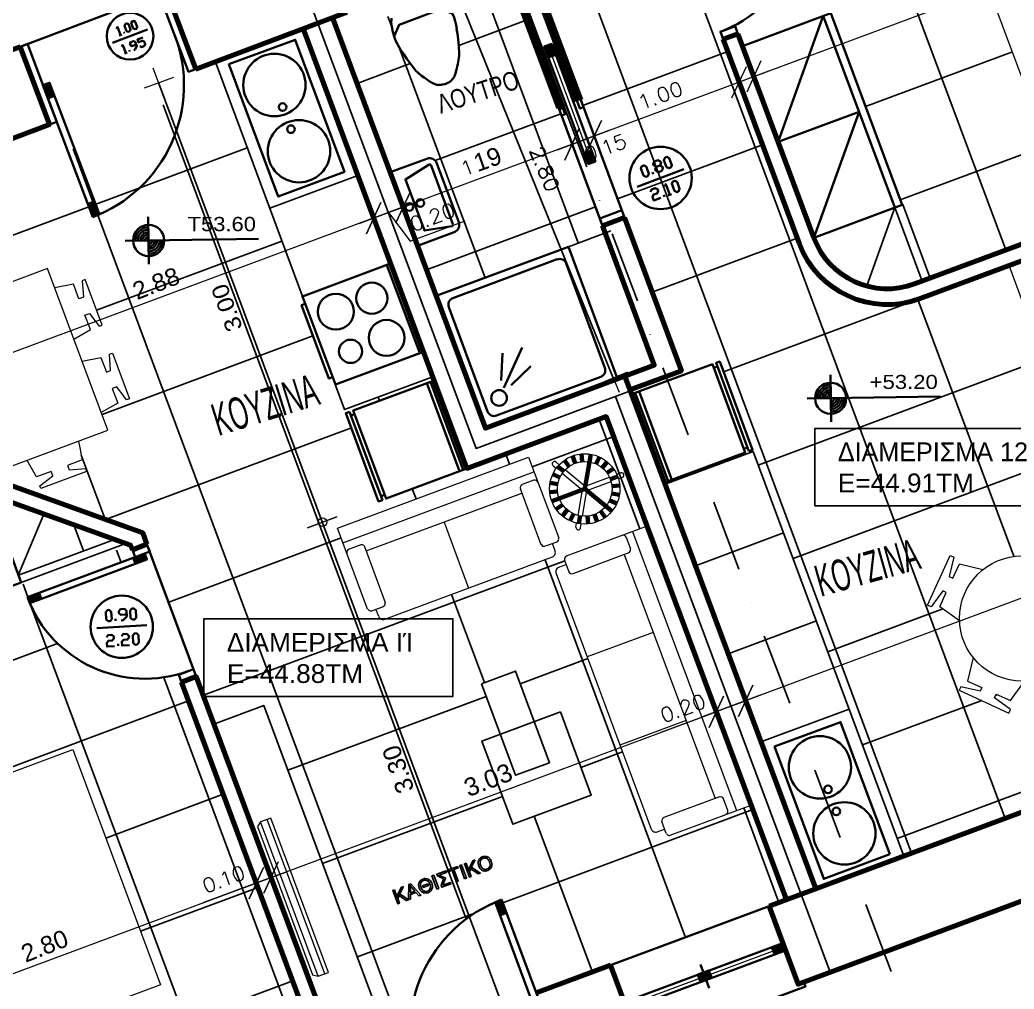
# Model space of a CAD drawing. Header units: metres. Extents: x -8.9 to 30.3, y -11.7 to 25.6.
# Drawn here: x 4 to 10.34, y 2.13 to 8.31 of the extents above; entities that cross this region are included whole.
import ezdxf

# ---------------------------------------------------------------- set-up
doc = ezdxf.new("R2010")
doc.units = ezdxf.units.M
for name, color, linetype, lineweight in [('P2D_C1_L025', 1, 'Continuous', 25), ('P2D_C254_L025', 254, 'Continuous', 25), ('P2D_C7_L020', 7, 'Continuous', 20), ('P2D_C7_L025', 7, 'Continuous', 25), ('P2D_C7_L030', 7, 'Continuous', 30), ('P2D_C7_L060', 7, 'Continuous', 60), ('P2D_C7_L070', 7, 'Continuous', 70)]:
    doc.layers.add(name, color=color, linetype=linetype, lineweight=lineweight)
doc.layers.add('P2D_C7_GEMISMA', color=7, linetype='Continuous')
doc.layers.add('P2D_KEIMENA', color=7, linetype='Continuous')
doc.styles.add('ARIAL', font='arial.ttf')

msp = doc.modelspace()

# ---------------------------------------------------------------- linework, layer by layer
at = {"layer": 'P2D_C1_L025'}
for p, q in [((7.128792, 8.653639), (7.290717, 8.225014)), ((7.371151, 8.011231), (7.371151, 8.012289)), ((7.451584, 7.797447), (7.613509, 7.369881)), ((7.693942, 7.156097), (7.693942, 7.157156)), ((7.775434, 6.942314), (7.936301, 6.514747)), ((8.017792, 6.300964), (8.017792, 6.302022)), ((8.098226, 6.087181), (8.260151, 5.659614)), ((8.340584, 5.445831), (8.340584, 5.446889)), ((8.422076, 5.232047), (8.582942, 4.804481)), ((8.664434, 4.590697), (8.664434, 4.591756)), ((8.744867, 4.375856), (8.906792, 3.948289)), ((8.987226, 3.734506), (8.987226, 3.735564)), ((9.067659, 3.520722), (9.229584, 3.093156)), ((9.311076, 2.879372), (9.311076, 2.880431)), ((9.391509, 2.665589), (9.553434, 2.238022))]:
    msp.add_line(p, q, dxfattribs=at)
for points in [[(9.067659, 5.206647), (9.067659, 5.701947), (10.655159, 5.701947), (10.655159, 5.206647)], [(5.170876, 3.991681), (5.170876, 4.486981), (6.759434, 4.486981), (6.759434, 3.991681)]]:
    msp.add_lwpolyline(points, close=True, dxfattribs=at)
at = {"layer": 'P2D_C254_L025'}
for p, q in [((10.285801, 6.839656), (9.274034, 9.557456)), ((10.280509, 3.213806), (8.083409, 9.114014)), ((7.558476, 6.884106), (6.895959, 8.664222)), ((9.684667, 2.992614), (7.666426, 8.414456)), ((6.371026, 8.255706), (6.343509, 8.327672)), ((7.225101, 8.304389), (6.796476, 8.144581)), ((6.963692, 6.661856), (6.416534, 8.131881)), ((8.512034, 8.105422), (7.587051, 7.761464)), ((10.327076, 8.103306), (9.389392, 7.754056)), ((12.047926, 8.066264), (9.610584, 7.159272)), ((6.486384, 8.029222), (6.147717, 7.902222)), ((6.844101, 2.573514), (4.911584, 7.764639)), ((7.446292, 7.708547), (6.645134, 7.410097)), ((3.302917, 6.692547), (5.447101, 7.490531)), ((6.457809, 1.790347), (4.337967, 7.484181)), ((8.733226, 7.510639), (7.808242, 7.165622)), ((7.667484, 7.113764), (6.590101, 6.712656)), ((8.955476, 6.914797), (8.029434, 6.570839)), ((4.486134, 6.455481), (5.668292, 6.895747)), ((9.738642, 6.529564), (8.485576, 6.062839)), ((10.335542, 4.885972), (9.724884, 6.524272)), ((4.521059, 5.790847), (5.866201, 6.291439)), ((10.577901, 6.164439), (8.706767, 5.468056)), ((6.291651, 5.878689), (6.283184, 5.900914)), ((7.951117, 5.061656), (7.690767, 5.759097)), ((11.206551, 5.720997), (8.927959, 4.872214)), ((4.542226, 5.120922), (6.111734, 5.705122)), ((7.264259, 5.456414), (7.784959, 5.650089)), ((4.540109, 5.121981), (4.387709, 5.531556)), ((7.119267, 5.473347), (7.095984, 5.537906)), ((6.524484, 5.252156), (6.500142, 5.316714)), ((4.946509, 4.593872), (6.046117, 5.003447)), ((4.642767, 4.846814), (4.614192, 4.925131)), ((5.168759, 3.999089), (7.472751, 4.856339)), ((8.243217, 2.454981), (7.346809, 4.863747)), ((4.047984, 4.625622), (4.017292, 4.707114)), ((6.960517, 4.080581), (6.750967, 4.642556)), ((13.751842, 4.635147), (9.592592, 3.086806)), ((5.268242, 1.347964), (4.072326, 4.560006)), ((9.883634, 4.550481), (9.150209, 4.277431)), ((2.227651, 3.582106), (4.237426, 4.329289)), ((7.187001, 4.073172), (7.618801, 4.234039)), ((5.863026, 1.569156), (4.915817, 4.113389)), ((10.232884, 4.003322), (10.220184, 3.998031)), ((2.448842, 2.986264), (5.073509, 3.963106)), ((5.706392, 3.521781), (6.970042, 3.991681)), ((10.131284, 3.965222), (9.371401, 3.682647)), ((7.575409, 3.539772), (7.839992, 3.638197)), ((4.544342, 3.088922), (5.294701, 3.368322)), ((5.927584, 2.926997), (7.074817, 3.353506)), ((7.076934, 2.676172), (8.670784, 3.269897)), ((8.838001, 2.677231), (8.613634, 3.280481)), ((7.648434, 2.233789), (7.278017, 3.228622)), ((4.766592, 2.494139), (5.515892, 2.773539)), ((6.149834, 2.331156), (6.897017, 2.609497)), ((3.488126, 1.340556), (5.737084, 2.177697))]:
    msp.add_line(p, q, dxfattribs=at)
at = {"layer": 'P2D_C7_GEMISMA'}
for points in [[(6.833517, 2.828572), (6.802826, 2.913239), (6.813409, 2.917472), (6.845159, 2.832806)], [(6.844101, 2.929114), (6.832459, 2.924881), (6.864209, 2.840214), (6.874792, 2.844447), (6.864209, 2.873022), (6.858917, 2.886781)], [(6.900192, 2.950281), (6.885376, 2.943931), (6.858917, 2.886781), (6.864209, 2.873022), (6.872676, 2.892072), (6.877967, 2.902656)], [(6.712867, 2.879372), (6.655717, 2.858206), (6.659951, 2.847622), (6.698051, 2.828572), (6.683234, 2.786239), (6.687467, 2.774597), (6.746734, 2.796822), (6.742501, 2.806347), (6.694876, 2.788356), (6.711809, 2.832806), (6.671592, 2.852914), (6.716042, 2.869847)], [(6.789067, 2.907947), (6.722392, 2.883606), (6.726626, 2.873022), (6.754142, 2.883606), (6.781659, 2.809522), (6.792242, 2.813756), (6.764726, 2.887839), (6.793301, 2.898422)], [(6.877967, 2.902656), (6.872676, 2.892072), (6.919242, 2.860322), (6.933001, 2.865614)], [(6.489559, 2.796822), (6.476859, 2.792589), (6.475801, 2.696281), (6.488501, 2.700514), (6.487442, 2.729089), (6.522367, 2.741789), (6.487442, 2.739672), (6.487442, 2.777772), (6.486384, 2.780947), (6.486384, 2.785181)], [(6.489559, 2.796822), (6.486384, 2.785181), (6.487442, 2.784122), (6.488501, 2.782006), (6.491676, 2.778831), (6.492734, 2.776714), (6.496967, 2.772481), (6.498026, 2.770364), (6.516017, 2.750256), (6.487442, 2.739672), (6.522367, 2.741789), (6.542476, 2.720622), (6.555176, 2.724856)], [(6.599626, 2.795764), (6.565759, 2.783064), (6.569992, 2.773539), (6.602801, 2.785181)], [(6.656776, 2.762956), (6.625026, 2.847622), (6.636667, 2.851856), (6.668417, 2.767189)], [(6.386901, 2.758722), (6.375259, 2.754489), (6.407009, 2.669822), (6.417592, 2.674056), (6.407009, 2.703689), (6.401717, 2.716389)], [(6.442992, 2.779889), (6.428176, 2.773539), (6.401717, 2.716389), (6.407009, 2.703689), (6.415476, 2.721681), (6.420767, 2.732264)], [(6.420767, 2.732264), (6.415476, 2.721681), (6.460984, 2.689931), (6.475801, 2.695222)]]:
    msp.add_lwpolyline(points, close=True, dxfattribs=at)
for points in [[(6.933001, 2.939697), (6.933001, 2.941814), (6.936176, 2.948164), (6.939351, 2.951339), (6.940409, 2.953456), (6.944642, 2.955572), (6.946759, 2.957689), (6.950992, 2.959806), (6.925592, 2.950281), (6.923476, 2.946047), (6.922417, 2.944989), (6.922417, 2.942872), (6.920301, 2.938639), (6.920301, 2.922764), (6.921359, 2.919589), (6.921359, 2.917472), (6.922417, 2.914297), (6.923476, 2.912181), (6.925592, 2.905831), (6.929826, 2.897364), (6.931942, 2.895247), (6.933001, 2.893131), (6.935117, 2.892072), (6.939351, 2.887839), (6.941467, 2.886781), (6.943584, 2.884664), (6.952051, 2.880431), (6.954167, 2.880431), (6.956284, 2.879372), (6.960517, 2.879372), (6.962634, 2.878314), (6.965809, 2.878314), (6.967926, 2.879372)], [(6.977451, 2.969331), (6.975334, 2.970389), (6.973217, 2.970389), (6.971101, 2.971447), (6.955226, 2.971447), (6.952051, 2.970389), (6.949934, 2.970389), (6.947817, 2.969331), (6.944642, 2.968272), (6.940409, 2.966156), (6.938292, 2.964039), (6.934059, 2.961922), (6.933001, 2.959806), (6.930884, 2.958747), (6.928767, 2.956631), (6.925592, 2.950281), (6.950992, 2.959806), (6.953109, 2.959806), (6.955226, 2.960864), (6.958401, 2.960864), (6.960517, 2.961922), (6.962634, 2.961922), (6.965809, 2.960864), (6.967926, 2.960864), (6.970042, 2.959806), (6.972159, 2.959806), (6.976392, 2.957689), (6.978509, 2.955572), (6.980626, 2.954514), (6.982742, 2.952397)], [(6.976392, 2.891014), (7.002851, 2.901597), (7.007084, 2.910064), (7.007084, 2.915356), (7.008142, 2.918531), (7.008142, 2.922764), (7.007084, 2.924881), (7.007084, 2.930172), (7.006026, 2.932289), (7.006026, 2.935464), (7.003909, 2.939697), (7.002851, 2.942872), (6.998617, 2.951339), (6.996501, 2.953456), (6.995442, 2.955572)], [(6.995442, 2.920647), (6.996501, 2.918531), (6.995442, 2.916414)], [(6.938292, 2.907947), (6.936176, 2.911122), (6.935117, 2.913239), (6.935117, 2.915356)], [(6.996501, 2.893131), (6.998617, 2.894189), (6.998617, 2.895247), (7.000734, 2.897364), (7.002851, 2.901597), (6.976392, 2.891014), (6.974276, 2.889956), (6.971101, 2.889956), (6.968984, 2.888897), (6.964751, 2.888897), (6.961576, 2.889956), (6.959459, 2.889956), (6.957342, 2.891014), (6.955226, 2.891014), (6.953109, 2.892072), (6.952051, 2.893131)], [(6.561992, 2.761711), (6.558351, 2.767189), (6.557292, 2.769306), (6.556234, 2.772481), (6.556234, 2.773539), (6.555176, 2.776714), (6.554117, 2.778831), (6.553059, 2.782006), (6.553059, 2.787297), (6.552001, 2.789414), (6.552001, 2.791531), (6.553059, 2.793647), (6.553059, 2.797881), (6.554117, 2.799997), (6.554117, 2.802114), (6.555176, 2.804231), (6.557292, 2.806347), (6.559409, 2.810581), (6.561526, 2.811639), (6.563642, 2.813756), (6.572109, 2.817989), (6.545651, 2.809522), (6.543534, 2.805289), (6.543534, 2.804231), (6.542517, 2.801649), (6.541376, 2.796229), (6.540359, 2.793647), (6.540359, 2.786239), (6.541417, 2.784122), (6.541417, 2.778831), (6.542476, 2.775656), (6.543534, 2.773539), (6.543534, 2.770364), (6.546709, 2.764014), (6.548544, 2.760115), (6.54999, 2.757895), (6.551382, 2.756089), (6.553059, 2.753431), (6.557292, 2.749197), (6.558351, 2.747081), (6.562584, 2.744964), (6.564701, 2.742847), (6.571051, 2.739672), (6.597509, 2.750256), (6.596451, 2.750256)], [(6.547767, 2.811639), (6.545651, 2.809522), (6.572109, 2.817989)], [(6.576342, 2.829631), (6.573167, 2.829631), (6.568934, 2.827514)], [(6.603652, 2.753104), (6.597509, 2.750256), (6.571051, 2.739672), (6.574226, 2.739672), (6.576342, 2.738614), (6.578459, 2.738614)]]:
    msp.add_lwpolyline(points, dxfattribs=at)
for centre, radius, start, end in [((6.970365, 2.93129), 0.038537, 167.318514, 204.325831), ((6.967794, 2.937939), 0.032873, 32.527768, 72.900447), ((6.943327, 2.917973), 0.052323, 2.937145, 41.133195), ((6.963188, 2.917178), 0.026524, 200.343467, 245.148555), ((6.968152, 2.916284), 0.036897, 269.647827, 320.760044), ((6.967573, 2.917734), 0.027995, 288.266696, 357.288324), ((6.577953, 2.79338), 0.035361, 104.800475, 148.831232), ((6.582245, 2.789172), 0.03085, 16.225314, 109.379028), ((6.584891, 2.795621), 0.035286, 46.475762, 104.108908), ((6.586474, 2.779967), 0.042267, 259.030581, 20.760233), ((6.582101, 2.779851), 0.034747, 308.859835, 30.894006), ((6.580513, 2.784453), 0.046823, 13.036228, 52.042648), ((6.586021, 2.776022), 0.028017, 210.776265, 292.037433)]:
    msp.add_arc(centre, radius, start, end, dxfattribs=at)
at = {"layer": 'P2D_C7_L020'}
for p, q in [((12.047926, 9.199739), (8.682426, 7.946672)), ((7.644201, 7.395281), (7.365859, 8.145639)), ((4.917934, 7.811206), (4.848084, 7.998531)), ((8.538492, 7.810147), (8.630567, 8.010172)), ((8.619984, 7.816497), (8.550134, 8.003822)), ((8.723701, 8.045097), (8.632684, 7.845072)), ((8.643267, 8.038747), (8.713117, 7.851422)), ((4.976142, 7.940322), (4.788817, 7.870472)), ((8.490867, 7.875764), (8.678192, 7.945614)), ((8.772384, 7.980539), (8.585059, 7.910689)), ((8.580826, 7.908572), (7.663251, 7.567789)), ((7.655842, 7.564614), (7.522492, 7.514872)), ((7.515084, 7.512756), (6.445109, 7.113764)), ((7.811417, 7.483122), (7.805067, 7.489472)), ((6.437701, 7.111647), (6.257784, 7.043914)), ((6.250376, 7.041797), (3.556917, 6.038497)), ((6.616559, 7.069314), (6.614442, 7.073547)), ((7.743684, 6.116814), (7.818826, 5.931606)), ((7.689709, 5.986639), (7.873859, 6.061781)), ((13.343326, 5.719939), (8.629509, 3.965222)), ((7.397609, 5.463822), (7.417717, 5.446889)), ((7.416659, 5.487106), (7.436767, 5.470172)), ((6.057759, 4.971697), (7.275901, 5.424664)), ((7.829409, 5.417256), (7.805067, 5.407731)), ((7.274842, 5.370689), (7.199701, 5.343172)), ((7.839992, 5.388681), (7.815651, 5.380214)), ((6.204867, 4.919839), (7.198642, 5.289197)), ((7.188059, 5.317772), (7.320351, 4.961114)), ((6.702284, 5.103989), (6.858917, 4.682772)), ((7.543659, 5.072239), (7.547892, 5.096581)), ((7.573292, 5.066947), (7.577526, 5.092347)), ((7.903492, 5.043664), (8.567067, 3.263547)), ((6.093742, 4.931481), (6.168884, 4.958997)), ((7.420892, 4.976989), (7.346809, 4.949472)), ((7.410309, 4.919839), (7.393376, 4.967464)), ((7.864334, 5.007681), (7.891851, 4.932539)), ((7.880209, 4.907139), (7.524609, 4.774847)), ((7.851634, 4.896556), (8.431601, 3.340806)), ((6.324459, 4.483806), (7.393376, 4.881739)), ((7.433592, 4.816122), (7.481217, 4.833056)), ((7.470634, 4.861631), (7.498151, 4.786489)), ((7.416659, 4.776964), (8.023084, 3.146072)), ((6.240851, 4.537781), (6.315992, 4.565297)), ((6.286359, 4.501797), (6.268367, 4.548364)), ((8.036842, 4.400197), (7.615626, 4.243564)), ((8.214642, 3.936647), (8.212526, 3.940881)), ((8.622101, 3.962047), (8.442184, 3.895372)), ((8.439009, 3.894314), (8.084467, 3.762022)), ((8.246392, 3.838222), (7.824117, 3.680531)), ((8.459117, 3.351389), (8.103517, 3.219097)), ((8.513092, 3.264606), (8.485576, 3.339747)), ((5.899009, 2.207331), (5.532826, 3.191581)), ((5.941342, 2.223206), (5.575159, 3.207456)), ((8.119392, 3.118556), (8.091876, 3.193697)), ((8.062242, 3.129139), (8.108809, 3.146072)), ((7.859042, 2.018947), (8.871867, 2.395714))]:
    msp.add_line(p, q, dxfattribs=at)
for points in [[(11.820384, 9.825214), (12.378126, 8.325556), (10.503817, 7.628114), (9.946076, 9.126714)], [(8.081292, 7.872589), (8.070709, 7.864122), (8.067534, 7.849306), (8.070709, 7.827081), (8.074942, 7.815439), (8.086584, 7.796389), (8.099284, 7.787922), (8.113042, 7.787922), (8.120451, 7.791097), (8.131034, 7.799564), (8.135267, 7.814381), (8.131034, 7.836606), (8.126801, 7.848247), (8.115159, 7.867297), (8.102459, 7.875764), (8.089759, 7.875764)], [(6.708634, 7.126464), (6.698051, 7.117997), (6.694876, 7.103181), (6.698051, 7.082014), (6.703342, 7.069314), (6.713926, 7.051322), (6.726626, 7.041797), (6.740384, 7.042856), (6.748851, 7.046031), (6.759434, 7.054497), (6.762609, 7.069314), (6.759434, 7.090481), (6.754142, 7.103181), (6.743559, 7.121172), (6.730859, 7.130697), (6.717101, 7.129639)], [(4.173926, 6.721122), (3.471192, 6.458656), (3.855367, 5.427839), (4.558101, 5.689247)], [(8.106692, 3.919714), (8.096109, 3.911247), (8.091876, 3.896431), (8.096109, 3.874206), (8.100342, 3.862564), (8.111984, 3.843514), (8.124684, 3.835047), (8.137384, 3.835047), (8.145851, 3.838222), (8.156434, 3.846689), (8.159609, 3.861506), (8.156434, 3.883731), (8.152201, 3.895372), (8.140559, 3.914422), (8.127859, 3.922889), (8.114101, 3.922889)], [(3.019284, 1.455914), (2.460484, 2.954514), (4.334792, 3.653014), (4.893592, 2.153356)], [(5.964626, 2.231672), (5.598442, 3.215922), (5.532826, 3.191581), (5.511659, 3.163006), (5.864084, 2.215797), (5.899009, 2.207331)]]:
    msp.add_lwpolyline(points, close=True, dxfattribs=at)
for points in [[(8.179717, 7.817556), (8.193476, 7.817556), (8.200884, 7.820731), (8.211467, 7.829197), (8.214642, 7.844014), (8.211467, 7.866239), (8.207234, 7.877881), (8.195592, 7.896931), (8.182892, 7.905397), (8.169134, 7.905397), (8.161726, 7.902222), (8.151142, 7.893756)], [(7.958526, 7.808031), (7.964876, 7.815439), (7.972284, 7.832372), (8.004034, 7.747706)], [(8.049542, 7.774164), (8.046367, 7.767814), (8.052717, 7.765697), (8.054834, 7.770989)], [(7.564826, 7.613297), (7.472751, 7.413272), (7.564826, 7.613297)], [(7.705584, 7.666214), (7.613509, 7.466189), (7.705584, 7.666214)], [(7.625151, 7.659864), (7.693942, 7.472539), (7.625151, 7.659864)], [(7.612451, 7.548739), (7.425126, 7.478889), (7.612451, 7.548739)], [(7.484392, 7.606947), (7.554242, 7.419622), (7.484392, 7.606947)], [(7.753209, 7.600597), (7.565884, 7.530747), (7.753209, 7.600597)], [(7.827292, 7.576256), (7.787076, 7.561439), (7.796601, 7.523339)], [(7.636792, 7.413272), (7.650551, 7.414331), (7.657959, 7.416447), (7.668542, 7.424914), (7.672776, 7.440789), (7.668542, 7.461956), (7.664309, 7.473597), (7.652667, 7.492647), (7.639967, 7.502172), (7.627267, 7.501114), (7.618801, 7.497939), (7.608217, 7.489472)], [(7.721459, 7.518047), (7.727809, 7.525456), (7.735217, 7.541331), (7.766967, 7.457722)], [(7.707701, 7.443964), (7.704526, 7.438672), (7.710876, 7.436556), (7.712992, 7.441847)], [(6.825051, 7.386814), (6.831401, 7.393164), (6.838809, 7.410097), (6.870559, 7.325431)], [(10.497467, 6.224764), (10.305909, 6.740172), (12.086026, 7.403747), (12.278642, 6.888339)], [(6.487442, 7.212189), (6.395367, 7.012164), (6.487442, 7.212189)], [(6.405951, 7.205839), (6.475801, 7.018514), (6.405951, 7.205839)], [(6.300117, 7.142339), (6.208042, 6.942314), (6.300117, 7.142339)], [(6.218626, 7.135989), (6.288476, 6.948664), (6.218626, 7.135989)], [(6.347742, 7.077781), (6.535067, 7.147631), (6.347742, 7.077781)], [(6.347742, 7.077781), (6.160417, 7.007931), (6.347742, 7.077781)], [(6.347742, 7.077781), (6.486384, 6.894689), (6.836692, 7.024864)], [(6.529776, 7.055556), (6.516017, 7.055556), (6.508609, 7.052381), (6.498026, 7.043914), (6.493792, 7.029097), (6.498026, 7.006872), (6.502259, 6.995231), (6.513901, 6.976181), (6.526601, 6.967714), (6.539301, 6.967714), (6.547767, 6.970889), (6.558351, 6.979356)], [(6.663126, 7.091539), (6.666301, 7.083072), (6.665242, 7.073547), (6.661009, 7.058731), (6.635609, 7.003697), (6.692759, 7.024864)], [(6.596451, 6.998406), (6.594334, 6.993114), (6.599626, 6.989939), (6.602801, 6.995231)], [(4.342201, 6.270272), (4.446976, 6.331656), (4.412051, 6.424789), (4.440626, 6.435372), (4.503067, 6.352822), (4.522117, 6.359172), (4.414167, 6.650214), (4.395117, 6.642806), (4.402526, 6.539089), (4.373951, 6.528506), (4.339026, 6.621639), (4.219434, 6.598356)], [(4.394059, 6.130572), (4.513651, 6.153856), (4.548576, 6.059664), (4.576092, 6.070247), (4.569742, 6.173964), (4.588792, 6.181372), (4.696742, 5.890331), (4.677692, 5.883981), (4.615251, 5.966531), (4.586676, 5.957006), (4.621601, 5.862814), (4.515767, 5.802489)], [(4.370776, 5.620456), (4.394059, 5.500864), (4.299867, 5.465939), (4.310451, 5.437364), (4.415226, 5.444772), (4.421576, 5.425722), (4.131592, 5.317772), (4.124184, 5.335764), (4.207792, 5.399264), (4.197209, 5.426781), (4.103017, 5.392914), (4.042692, 5.497689)], [(6.214392, 4.549422), (6.022834, 5.064831), (7.240976, 5.518856), (7.433592, 5.003447)], [(7.455817, 5.415139), (7.583876, 5.309306), (7.556359, 5.146322)], [(7.474867, 5.438422), (7.602926, 5.332589), (7.758501, 5.390797)], [(7.585992, 5.141031), (7.613509, 5.305072), (7.769084, 5.362222)], [(6.019659, 5.137856), (5.832334, 5.068006), (6.019659, 5.137856)], [(5.961451, 5.008739), (5.891601, 5.196064), (5.961451, 5.008739)], [(8.120451, 3.118556), (8.122567, 3.114322), (8.126801, 3.110089), (8.135267, 3.105856), (8.140559, 3.105856), (8.144792, 3.106914), (8.660201, 3.298472), (7.997684, 5.078589), (7.482276, 4.887031)], [(6.169942, 4.958997), (6.174176, 4.960056), (6.179467, 4.960056), (6.187934, 4.955822), (6.192167, 4.951589), (6.194284, 4.947356), (6.327634, 4.591756)], [(9.989467, 4.474281), (9.864584, 4.564239), (9.905859, 4.654197), (9.882576, 4.664781), (9.808492, 4.563181), (9.785209, 4.573764), (9.931259, 4.891264), (9.953484, 4.880681), (9.924909, 4.757914), (9.948192, 4.747331), (9.989467, 4.837289), (10.138692, 4.802364)], [(6.215451, 4.550481), (6.217567, 4.546247), (6.221801, 4.542014), (6.230267, 4.537781), (6.235559, 4.537781), (6.239792, 4.538839)], [(10.076251, 4.239331), (10.041326, 4.090106), (10.131284, 4.048831), (10.120701, 4.025547), (9.997934, 4.054122), (9.987351, 4.031897), (10.304851, 3.885847), (10.315434, 3.909131), (10.213834, 3.983214), (10.224417, 4.006497), (10.314376, 3.965222), (10.404334, 4.090106)], [(8.671842, 4.063647), (8.580826, 3.863622), (8.671842, 4.063647)], [(8.328942, 3.998031), (8.315184, 3.996972), (8.306717, 3.994856), (8.296134, 3.986389), (8.292959, 3.970514), (8.296134, 3.949347), (8.301426, 3.937706), (8.313067, 3.918656), (8.324709, 3.909131), (8.338467, 3.910189), (8.346934, 3.913364), (8.357517, 3.921831)], [(8.532142, 3.929239), (8.719467, 3.999089), (8.532142, 3.929239)], [(8.591409, 4.057297), (8.661259, 3.869972), (8.591409, 4.057297)], [(8.261209, 3.958872), (8.264384, 3.950406), (8.263326, 3.940881), (8.259092, 3.926064), (8.233692, 3.871031), (8.290842, 3.892197)], [(8.484517, 3.993797), (8.393501, 3.793772), (8.484517, 3.993797)], [(8.404084, 3.987447), (8.473934, 3.800122), (8.404084, 3.987447)], [(8.434776, 3.892197), (5.602676, 2.838097), (5.606909, 2.840214)], [(8.532142, 3.929239), (8.344817, 3.859389), (8.532142, 3.929239)], [(8.194534, 3.865739), (8.192417, 3.860447), (8.197709, 3.857272), (8.200884, 3.863622)], [(5.645009, 2.936522), (5.552934, 2.736497), (5.645009, 2.936522)], [(5.564576, 2.930172), (5.634426, 2.742847), (5.564576, 2.930172)], [(5.287292, 2.851856), (5.294701, 2.859264), (5.302109, 2.875139), (5.332801, 2.791531)], [(5.387834, 2.815872), (5.401592, 2.816931), (5.409001, 2.820106), (5.419584, 2.828572), (5.423817, 2.843389), (5.419584, 2.864556), (5.415351, 2.877256), (5.403709, 2.895247), (5.392067, 2.904772), (5.378309, 2.903714), (5.369842, 2.900539), (5.359259, 2.892072)], [(5.459801, 2.701572), (5.550817, 2.901597), (5.459801, 2.701572)], [(5.540234, 2.707922), (5.470384, 2.895247), (5.540234, 2.707922)], [(5.599501, 2.837039), (5.505309, 2.802114), (5.692634, 2.871964), (5.505309, 2.802114)], [(2.884876, 1.826331), (5.502134, 2.801056), (5.163467, 2.675114)], [(5.206859, 2.835981), (5.193101, 2.834922), (5.185692, 2.831747), (5.175109, 2.823281), (5.170876, 2.808464), (5.175109, 2.787297), (5.179342, 2.774597), (5.190984, 2.756606), (5.202626, 2.747081), (5.216384, 2.748139), (5.224851, 2.751314), (5.235434, 2.759781)], [(5.599501, 2.837039), (5.412176, 2.767189), (5.599501, 2.837039)], [(5.273534, 2.778831), (5.271417, 2.772481), (5.276709, 2.770364), (5.279884, 2.775656)]]:
    msp.add_lwpolyline(points, dxfattribs=at)
for centre, radius in [((7.599775, 5.315601), 0.224321), ((7.59974, 5.315679), 0.174702), ((5.926526, 5.102931), 0.027402), ((10.388475, 4.489079), 0.398941)]:
    msp.add_circle(centre, radius, dxfattribs=at)
for centre, radius, start, end in [((4.883001, 7.905385), 0.027403, 110.532226, 110.532226), ((8.216592, 7.874795), 0.068291, 163.844144, 237.209881), ((7.67419, 7.470674), 0.06874, 164.095962, 236.915238), ((7.829416, 7.505738), 0.037047, 67.638356, 151.79332), ((7.82565, 7.52737), 0.046309, 252.169197, 296.654796), ((7.825784, 7.511309), 0.033033, 309.242436, 58.143282), ((6.492901, 6.998316), 0.068291, 343.844144, 57.209881), ((6.641954, 7.073639), 0.02772, 40.213158, 180.191539), ((7.781789, 6.024751), 0.027404, 290.53733, 290.53733), ((7.407255, 5.475325), 0.014884, 51.400165, 230.018204), ((7.834864, 5.403546), 0.014814, 290.377589, 111.696255), ((7.207039, 5.324048), 0.019067, 109.168149, 199.299849), ((7.282177, 5.352767), 0.019067, 19.168149, 109.299849), ((7.558452, 5.069212), 0.014933, 172.420413, 351.322645), ((7.84521, 5.001401), 0.019067, 19.168149, 109.299849), ((7.339475, 4.968452), 0.019067, 199.168149, 289.299849), ((7.414612, 4.996113), 0.019067, 289.168149, 19.299849), ((6.10108, 4.912357), 0.019067, 109.168149, 199.299849), ((7.383965, 4.908787), 0.028621, 289.183449, 22.76036), ((7.489614, 4.867907), 0.019067, 109.168149, 199.299849), ((7.872871, 4.926263), 0.019067, 289.168149, 19.299849), ((7.443002, 4.788016), 0.028621, 109.183449, 202.76036), ((7.517275, 4.793827), 0.019067, 199.168149, 289.299849), ((6.308654, 4.584421), 0.019067, 289.168149, 19.299849), ((6.313407, 4.511207), 0.028621, 199.183449, 292.76036), ((8.291544, 3.940629), 0.06874, 344.095962, 56.915238), ((8.239924, 3.941975), 0.027318, 38.444631, 182.28763), ((8.466452, 3.332409), 0.019067, 19.168149, 109.299849), ((8.494112, 3.25833), 0.019067, 289.168149, 19.299849), ((8.109797, 3.199973), 0.019067, 109.168149, 199.299849), ((8.05119, 3.155482), 0.028621, 199.183449, 292.76036), ((5.425232, 2.873274), 0.06874, 164.095962, 236.915238), ((5.169461, 2.778579), 0.06874, 344.095962, 56.915238)]:
    msp.add_arc(centre, radius, start, end, dxfattribs=at)
at = {"layer": 'P2D_C7_L025'}
for p, q in [((6.732976, 8.613422), (7.779667, 6.027914)), ((8.605167, 8.140347), (9.168201, 8.349897)), ((5.924409, 5.106106), (4.884067, 7.901164)), ((5.591034, 7.105297), (6.153009, 7.314847)), ((9.061309, 6.916914), (9.623284, 7.126464)), ((9.628576, 7.128581), (9.803201, 6.659739)), ((7.496034, 6.859764), (7.766967, 6.962422)), ((5.799526, 6.543322), (6.361501, 6.752872)), ((6.009076, 5.981347), (6.571051, 6.189839)), ((7.796601, 5.905147), (9.163967, 2.232731)), ((3.988717, 4.769556), (4.150642, 5.154789)), ((4.342201, 5.085997), (4.403584, 4.920897)), ((5.927584, 5.098697), (7.072701, 2.024239)), ((8.867634, 5.035197), (8.305659, 4.825647)), ((3.988717, 4.766381), (4.600434, 4.993922)), ((4.005651, 4.718756), (4.673459, 4.967464)), ((9.077184, 4.473222), (8.514151, 4.263672)), ((9.286734, 3.910189), (8.723701, 3.701697))]:
    msp.add_line(p, q, dxfattribs=at)
for points in [[(5.712742, 8.783814), (6.906542, 5.573889), (7.890792, 5.940072)], [(5.241784, 8.042981), (6.068342, 5.821539), (6.630317, 6.031089)], [(7.316117, 7.488414), (7.320351, 7.489472), (7.329876, 7.489472)], [(7.339401, 7.441847), (7.330934, 7.438672), (7.321409, 7.439731), (7.306592, 7.442906), (7.250501, 7.466189), (7.273784, 7.411156)], [(7.292834, 7.386814), (7.287542, 7.388931), (7.284367, 7.382581), (7.290717, 7.380464)], [(7.336226, 7.358239), (7.347867, 7.352947), (7.356334, 7.342364), (7.366917, 7.328606), (7.374326, 7.322256), (7.383851, 7.321197), (7.391259, 7.324372), (7.397609, 7.331781), (7.396551, 7.345539), (7.390201, 7.361414), (7.381734, 7.371997), (7.372209, 7.371997), (7.363742, 7.368822), (7.357392, 7.361414), (7.357392, 7.351889), (7.359509, 7.334956)], [(7.322467, 7.301089), (7.314001, 7.311672), (7.307651, 7.327547)], [(9.751342, 6.640689), (9.576717, 7.109531), (9.397859, 6.609997)], [(8.111984, 5.345289), (8.673959, 5.554839), (9.634926, 2.973564), (9.072951, 2.764014)]]:
    msp.add_lwpolyline(points, dxfattribs=at)
for points in [[(7.424067, 7.277806), (7.415601, 7.288389), (7.400784, 7.291564), (7.378559, 7.287331), (7.366917, 7.282039), (7.348926, 7.270397), (7.340459, 7.257697), (7.341517, 7.243939), (7.344692, 7.236531), (7.353159, 7.225947), (7.367976, 7.222772), (7.389142, 7.227006), (7.401842, 7.231239), (7.419834, 7.243939), (7.428301, 7.256639), (7.427242, 7.269339)], [(6.940409, 4.073172), (7.157367, 3.488972), (7.374326, 3.569406), (7.157367, 4.153606)], [(5.234376, 3.815997), (5.973092, 1.831622), (6.291651, 1.949097), (5.552934, 3.934531)], [(7.444176, 3.894314), (7.641026, 3.363031), (7.140434, 3.176764), (6.942526, 3.706989)]]:
    msp.add_lwpolyline(points, close=True, dxfattribs=at)
for centre, radius, start, end in [((7.320908, 7.462566), 0.027996, 311.750293, 71.568397), ((7.329406, 7.335573), 0.023337, 73.254522, 200.250139), ((7.334054, 7.325197), 0.027009, 244.33044, 20.975009)]:
    msp.add_arc(centre, radius, start, end, dxfattribs=at)
at = {"layer": 'P2D_C7_L030'}
for p, q in [((4.587734, 8.160456), (4.812101, 8.245122)), ((4.630067, 8.208081), (4.647001, 8.214431)), ((4.663934, 8.221839), (4.660759, 8.229247)), ((7.620917, 7.386814), (7.341517, 8.137172)), ((7.377501, 8.070497), (7.351042, 8.140347)), ((7.387026, 8.073672), (7.360567, 8.143522)), ((7.396551, 8.076847), (7.370092, 8.147756)), ((7.406076, 8.080022), (7.379617, 8.150931)), ((7.667484, 7.404806), (7.389142, 8.154106)), ((4.663934, 8.092722), (4.680867, 8.099072)), ((4.697801, 8.105422), (4.694626, 8.113889)), ((4.152759, 7.893756), (4.184509, 7.809089)), ((4.161226, 7.896931), (4.192976, 7.812264)), ((4.169692, 7.900106), (4.201442, 7.815439)), ((4.178159, 7.903281), (4.209909, 7.818614)), ((4.218376, 7.821789), (4.176042, 7.805914)), ((7.433592, 7.744531), (7.711934, 6.994172)), ((7.574351, 7.796389), (7.852692, 7.046031)), ((7.630442, 7.389989), (7.603984, 7.460897)), ((7.639967, 7.394222), (7.613509, 7.464072)), ((7.649492, 7.397397), (7.623034, 7.467247)), ((7.657959, 7.400572), (7.632559, 7.471481)), ((6.759434, 7.003697), (6.619734, 7.378347)), ((6.796476, 7.017456), (6.656776, 7.392106)), ((7.933126, 7.242881), (8.232634, 7.354006)), ((8.035784, 7.323314), (8.031551, 7.334956)), ((8.107751, 7.179381), (8.103517, 7.191022)), ((8.131034, 7.187847), (8.153259, 7.196314)), ((4.472376, 7.148689), (4.430042, 7.132814)), ((4.438509, 7.135989), (4.470259, 7.051322)), ((4.446976, 7.139164), (4.478726, 7.055556)), ((4.455442, 7.142339), (4.487192, 7.058731)), ((4.463909, 7.145514), (4.495659, 7.061906)), ((4.820567, 6.749697), (4.816334, 7.050264)), ((4.668167, 6.897864), (5.518009, 6.910564)), ((6.338217, 6.743347), (6.547767, 6.181372)), ((6.758376, 6.532739), (7.424067, 6.780389)), ((7.481217, 6.753931), (7.728867, 6.088239)), ((6.979567, 5.809897), (6.731917, 6.474531)), ((7.083284, 5.960181), (7.200759, 6.217356)), ((7.066351, 6.006747), (7.075876, 6.181372)), ((7.129851, 5.977114), (7.255792, 6.098822)), ((8.423134, 6.087181), (8.446417, 6.095647)), ((7.702409, 6.030031), (7.037776, 5.783439)), ((9.171376, 5.743222), (9.166084, 6.043789)), ((6.592217, 5.990872), (6.801767, 5.428897)), ((6.615501, 5.999339), (6.825051, 5.437364)), ((8.131034, 5.365397), (7.921484, 5.927372)), ((8.154317, 5.373864), (7.945826, 5.935839)), ((9.018976, 5.891389), (9.868817, 5.904089)), ((6.131842, 5.792964), (6.108559, 5.784497)), ((8.614692, 5.571772), (8.637976, 5.580239)), ((6.324459, 5.277556), (6.300117, 5.269089)), ((4.797284, 4.896556), (4.722142, 4.867981)), ((4.800459, 4.888089), (4.725317, 4.860572)), ((4.733784, 4.838347), (4.718967, 4.875389)), ((4.802576, 4.880681), (4.727434, 4.853164)), ((4.805751, 4.873272), (4.730609, 4.845756)), ((4.122067, 4.644672), (4.047984, 4.617156)), ((4.125242, 4.637264), (4.050101, 4.609747)), ((4.128417, 4.629856), (4.053276, 4.602339)), ((4.133709, 4.615039), (4.119951, 4.652081)), ((4.130534, 4.622447), (4.056451, 4.594931)), ((4.487192, 4.426656), (4.806809, 4.446764)), ((4.607842, 4.474281), (4.607842, 4.485922)), ((4.624776, 4.315531), (4.623717, 4.327172)), ((7.067409, 2.598914), (7.035659, 2.682522)), ((7.075876, 2.602089), (7.044126, 2.686756)), ((7.084342, 2.605264), (7.052592, 2.689931)), ((7.092809, 2.608439), (7.061059, 2.693106)), ((7.058942, 2.595739), (7.101276, 2.611614)), ((7.763792, 2.277181), (8.775559, 2.653947)), ((7.850576, 2.042231), (8.862342, 2.418997)), ((7.867509, 1.995664), (8.880334, 2.372431)), ((8.795667, 2.384072), (8.866576, 2.409472)), ((8.799901, 2.374547), (8.869751, 2.399947)), ((8.803076, 2.365022), (8.872926, 2.391481)), ((8.806251, 2.355497), (8.877159, 2.381956)), ((8.324709, 2.208389), (8.395617, 2.234847)), ((8.328942, 2.198864), (8.398792, 2.225322)), ((8.337409, 2.282472), (8.393501, 2.132189)), ((8.332117, 2.189339), (8.401967, 2.215797)), ((8.335292, 2.179814), (8.406201, 2.206272))]:
    msp.add_line(p, q, dxfattribs=at)
for points in [[(5.120076, 7.993239), (5.073509, 7.976306), (4.886184, 8.471606), (4.932751, 8.489597), (3.998242, 8.136114)], [(6.383726, 8.203847), (6.415476, 8.275814), (6.685351, 8.378472), (6.757317, 8.345664)], [(6.367851, 8.317089), (6.366792, 8.309681), (6.366792, 8.301214)], [(9.576717, 7.109531), (9.120576, 8.332964), (8.833767, 7.528631), (9.349176, 7.721247), (9.061309, 6.916914)], [(4.614192, 8.250414), (4.619484, 8.262056), (4.638534, 8.211256)], [(6.365734, 8.301214), (6.365734, 8.290631), (6.366792, 8.281106)], [(6.365734, 8.281106), (6.368909, 8.263114), (6.373142, 8.245122)], [(6.372084, 8.245122), (6.377376, 8.223956), (6.383726, 8.201731)], [(6.792242, 8.185856), (6.788009, 8.217606), (6.782717, 8.250414)], [(8.576592, 8.218664), (8.558601, 8.266289), (8.465467, 8.231364), (8.482401, 8.183739)], [(4.762359, 8.139289), (4.774001, 8.133997), (4.790934, 8.141406), (4.796226, 8.151989), (4.789876, 8.168922), (4.778234, 8.174214), (4.752834, 8.164689), (4.746484, 8.181622), (4.780351, 8.194322)], [(6.799651, 8.092722), (6.797534, 8.139289), (6.795417, 8.161514), (6.793301, 8.184797)], [(4.185567, 7.639756), (4.232134, 7.657747), (4.044809, 8.154106), (3.998242, 8.136114)], [(4.648059, 8.135056), (4.653351, 8.146697), (4.672401, 8.095897)], [(4.723201, 8.114947), (4.731667, 8.118122), (4.742251, 8.141406), (4.732726, 8.166806), (4.721084, 8.172097), (4.704151, 8.165747), (4.698859, 8.154106), (4.702034, 8.145639), (4.713676, 8.140347), (4.739076, 8.149872)], [(6.446167, 8.087431), (6.463101, 8.059914), (6.490617, 8.023931), (6.519192, 7.987947)], [(6.519192, 7.986889), (6.559409, 7.950906), (6.575284, 7.939264), (6.591159, 7.928681), (6.607034, 7.917039), (6.622909, 7.907514), (6.639842, 7.900106), (6.656776, 7.893756)], [(6.749909, 7.922331), (6.755201, 7.926564), (6.759434, 7.932914)], [(6.760492, 7.932914), (6.764726, 7.940322), (6.768959, 7.948789), (6.775309, 7.965722), (6.779542, 7.983714)], [(4.461792, 7.048147), (4.144292, 7.890581), (4.186626, 7.906456), (4.504126, 7.065081)], [(6.655717, 7.892697), (6.663126, 7.892697), (6.669476, 7.891639)], [(6.669476, 7.892697), (6.684292, 7.893756), (6.699109, 7.896931)], [(6.700167, 7.895872), (6.712867, 7.900106), (6.725567, 7.905397)], [(6.724509, 7.905397), (6.731917, 7.908572), (6.750967, 7.921272)], [(7.433592, 7.744531), (7.450526, 7.696906), (7.475926, 7.706431), (7.457934, 7.752997)], [(7.574351, 7.796389), (7.591284, 7.749822), (7.569059, 7.741356), (7.552126, 7.787922)], [(6.766842, 6.952897), (6.532951, 6.866114), (6.358326, 7.334956), (6.593276, 7.421739)], [(6.607034, 7.384697), (6.455692, 7.289447), (6.577401, 6.963481), (6.753084, 6.990997), (6.756259, 6.992056), (6.758376, 6.995231), (6.759434, 6.999464), (6.758376, 7.002639)], [(6.618676, 7.378347), (6.617617, 7.381522), (6.614442, 7.383639), (6.610209, 7.384697), (6.607034, 7.383639)], [(8.079176, 7.378347), (8.093992, 7.370939), (8.098226, 7.360356), (8.091876, 7.344481), (8.069651, 7.336014), (8.053776, 7.343422), (8.049542, 7.354006), (8.056951, 7.369881), (8.079176, 7.378347), (8.086584, 7.393164), (8.082351, 7.404806), (8.066476, 7.412214), (8.044251, 7.403747), (8.036842, 7.387872), (8.041076, 7.377289), (8.056951, 7.369881)], [(8.019909, 7.211131), (8.026259, 7.225947), (8.049542, 7.234414), (8.064359, 7.228064), (8.068592, 7.216422), (8.062242, 7.200547), (8.038959, 7.193139), (8.032609, 7.177264), (8.041076, 7.155039), (8.085526, 7.171972)], [(8.109867, 7.243939), (8.116217, 7.259814), (8.141617, 7.192081)], [(7.711934, 6.994172), (7.695001, 7.040739), (7.835759, 7.093656), (7.852692, 7.046031)], [(4.818451, 6.909506), (4.814217, 6.908447), (4.812101, 6.906331), (4.809984, 6.903156), (4.808926, 6.899981)], [(4.818451, 6.890456), (4.822684, 6.891514), (4.824801, 6.893631), (4.826917, 6.896806), (4.827976, 6.899981)], [(5.991084, 6.027914), (5.967801, 6.019447), (5.794234, 6.487231), (5.817517, 6.496756)], [(9.168201, 5.903031), (9.163967, 5.901972), (9.161851, 5.899856), (9.159734, 5.896681), (9.158676, 5.893506)], [(9.168201, 5.883981), (9.172434, 5.885039), (9.174551, 5.887156), (9.176667, 5.890331), (9.177726, 5.893506)], [(4.714734, 4.927247), (4.731667, 4.880681), (4.825859, 4.915606), (4.807867, 4.962172)], [(5.028001, 4.083756), (5.011067, 4.130322), (5.104201, 4.165247), (5.122192, 4.118681), (4.807867, 4.962172)], [(4.044809, 4.624564), (4.794109, 4.903964), (4.807867, 4.865864), (4.059626, 4.587522)], [(4.643826, 4.476397), (4.656526, 4.477456), (4.678751, 4.502856), (4.676634, 4.538839), (4.663934, 4.550481), (4.639592, 4.548364), (4.627951, 4.535664), (4.629009, 4.524022), (4.641709, 4.512381), (4.677692, 4.514497)], [(4.548576, 4.370564), (4.560217, 4.383264), (4.584559, 4.384322), (4.597259, 4.373739), (4.597259, 4.361039), (4.586676, 4.348339), (4.562334, 4.347281), (4.551751, 4.334581), (4.552809, 4.310239), (4.600434, 4.313414)], [(4.644884, 4.376914), (4.655467, 4.389614), (4.679809, 4.390672), (4.692509, 4.379031), (4.693567, 4.367389), (4.681926, 4.354689), (4.658642, 4.353631), (4.647001, 4.340931), (4.649117, 4.316589), (4.696742, 4.319764)], [(7.069526, 2.696281), (7.383851, 1.852789), (7.341517, 1.836914), (7.028251, 2.679347)], [(7.910901, 1.766006), (7.921484, 1.738489), (9.008392, 2.142772), (8.997809, 2.170289)]]:
    msp.add_lwpolyline(points, dxfattribs=at)
for points in [[(8.605167, 8.140347), (9.061309, 6.916914), (9.623284, 7.126464), (9.168201, 8.349897)], [(4.689334, 8.231364), (4.677692, 8.235597), (4.664992, 8.269464), (4.670284, 8.281106), (4.678751, 8.284281), (4.690392, 8.278989), (4.703092, 8.245122), (4.697801, 8.234539)], [(4.731667, 8.247239), (4.720026, 8.252531), (4.707326, 8.285339), (4.712617, 8.296981), (4.721084, 8.300156), (4.732726, 8.294864), (4.745426, 8.262056), (4.740134, 8.250414)], [(5.330684, 8.023931), (5.645009, 7.180439), (6.067284, 7.337072), (5.752959, 8.180564)], [(7.389142, 8.154106), (7.414542, 8.084256), (7.367976, 8.066264), (7.341517, 8.137172)], [(7.620917, 7.386814), (7.594459, 7.457722), (7.642084, 7.474656), (7.667484, 7.404806)], [(8.136326, 7.361414), (8.121509, 7.367764), (8.104576, 7.413272), (8.111984, 7.429147), (8.122567, 7.433381), (8.138442, 7.425972), (8.155376, 7.380464), (8.147967, 7.365647)], [(7.990276, 7.306381), (7.975459, 7.313789), (7.958526, 7.359297), (7.964876, 7.374114), (7.976517, 7.378347), (7.992392, 7.370939), (8.008267, 7.326489), (8.001917, 7.310614)], [(8.187126, 7.209014), (8.171251, 7.216422), (8.154317, 7.260872), (8.161726, 7.276747), (8.173367, 7.280981), (8.188184, 7.273572), (8.205117, 7.229122), (8.197709, 7.213247)], [(6.965809, 5.703006), (6.651484, 6.546497), (7.496034, 6.859764), (7.809301, 6.017331)], [(6.361501, 6.752872), (5.799526, 6.543322), (6.009076, 5.981347), (6.571051, 6.189839)], [(8.107751, 5.355872), (7.898201, 5.918906), (8.413609, 6.110464), (8.623159, 5.548489)], [(8.646442, 5.556956), (8.669726, 5.565422), (8.461234, 6.127397), (8.436892, 6.118931)], [(6.638784, 6.007806), (6.848334, 5.445831), (6.332926, 5.254272), (6.123376, 5.816247)], [(6.100092, 5.807781), (6.076809, 5.799314), (6.285301, 5.236281), (6.309642, 5.244747)], [(1.862526, 4.562122), (3.796101, 5.281789), (4.005651, 4.718756), (2.072076, 3.999089)], [(4.560217, 4.471106), (4.547517, 4.482747), (4.544342, 4.530372), (4.555984, 4.543072), (4.567626, 4.544131), (4.580326, 4.532489), (4.583501, 4.484864), (4.572917, 4.472164)], [(4.715792, 4.481689), (4.703092, 4.492272), (4.699917, 4.539897), (4.711559, 4.552597), (4.723201, 4.553656), (4.735901, 4.543072), (4.739076, 4.494389), (4.728492, 4.481689)], [(4.732726, 4.321881), (4.720026, 4.333522), (4.716851, 4.381147), (4.727434, 4.393847), (4.740134, 4.394906), (4.752834, 4.383264), (4.756009, 4.335639), (4.744367, 4.322939)], [(9.546026, 2.986264), (9.231701, 3.828697), (8.810484, 3.672064), (9.123751, 2.828572)], [(8.880334, 2.372431), (8.809426, 2.345972), (8.792492, 2.392539), (8.862342, 2.418997)], [(8.321534, 2.217914), (8.391384, 2.243314), (8.409376, 2.196747), (8.338467, 2.170289)]]:
    msp.add_lwpolyline(points, close=True, dxfattribs=at)
for centre, radius in [((4.699927, 8.20279), 0.149236), ((5.620658, 7.89166), 0.198866), ((5.672534, 7.750873), 0.024357), ((5.777291, 7.469384), 0.198868), ((5.725451, 7.610115), 0.024357), ((8.083387, 7.29896), 0.198865), ((6.481084, 7.113772), 0.024357), ((6.550937, 7.139173), 0.024356), ((4.818458, 6.90001), 0.099332), ((6.241917, 6.531661), 0.099405), ((6.012249, 6.445993), 0.114389), ((6.336101, 6.278777), 0.114388), ((6.10644, 6.193056), 0.074085), ((9.168208, 5.893535), 0.099332), ((7.053633, 5.895634), 0.049848), ((4.647003, 4.436218), 0.19881), ((9.099421, 3.539751), 0.198865), ((9.151259, 3.399022), 0.024357), ((9.256051, 3.118534), 0.198866), ((9.204176, 3.258264), 0.024358)]:
    msp.add_circle(centre, radius, dxfattribs=at)
for centre, radius, start, end in [((8.185155, 8.981041), 0.799941, 290.430339, 20.330406), ((6.419484, 8.199565), 0.367766, 7.782762, 38.901475), ((4.144509, 7.890694), 0.899405, 290.658941, 20.672552), ((6.77418, 8.342743), 0.415068, 199.719724, 217.895866), ((6.382115, 8.109515), 0.416741, 342.43534, 357.83634), ((6.611082, 7.376791), 0.048146, 18.529394, 111.611032), ((4.818458, 6.899975), 0.08506, 91.09209, 180.629963), ((6.751527, 6.998591), 0.048146, 288.529394, 21.611032), ((4.818438, 6.899993), 0.069546, 90.800413, 181.033347), ((4.818452, 6.89998), 0.053112, 90.404764, 182.069259), ((4.818444, 6.899986), 0.03893, 91.425092, 181.849266), ((4.818451, 6.899981), 0.023614, 88.65745, 181.598917), ((4.818451, 6.899981), 0.023614, 268.65745, 1.598917), ((4.818452, 6.89998), 0.053112, 270.401706, 2.070285), ((4.818444, 6.899986), 0.03893, 271.4449, 1.832209), ((4.818438, 6.899993), 0.069546, 270.821431, 1.012392), ((4.818458, 6.899975), 0.08506, 271.082112, 0.637514), ((7.440636, 6.738966), 0.043463, 20.242198, 112.317367), ((6.77334, 6.4911), 0.043463, 110.242198, 202.317367), ((7.687444, 6.07167), 0.043463, 290.242198, 22.317367), ((9.168208, 5.8935), 0.085047, 91.084456, 180.63978), ((9.168201, 5.893506), 0.069535, 90.802531, 181.031336), ((9.168197, 5.893511), 0.053106, 90.393183, 182.081488), ((9.168195, 5.893511), 0.038931, 91.42947, 181.848521), ((9.168201, 5.893506), 0.023614, 88.65745, 181.598917), ((9.168201, 5.893506), 0.023614, 268.65745, 1.598917), ((9.168197, 5.893511), 0.053106, 270.401706, 2.070285), ((9.168201, 5.893506), 0.069535, 270.802531, 1.031336), ((9.168195, 5.893511), 0.038931, 271.4449, 1.832209), ((9.168208, 5.8935), 0.085047, 271.07448, 0.64733), ((7.021206, 5.823804), 0.043463, 200.242198, 292.317367), ((4.794493, 4.904884), 0.799948, 200.430666, 290.329747), ((7.384038, 1.852914), 0.899693, 110.451719, 200.441093)]:
    msp.add_arc(centre, radius, start, end, dxfattribs=at)
at = {"layer": 'P2D_C7_L060'}
for p, q in [((7.539426, 5.479697), (7.521434, 5.526264)), ((7.583876, 5.490281), (7.578584, 5.540022)), ((7.672776, 5.475464), (7.693942, 5.520972)), ((7.465342, 5.427839), (7.426184, 5.459589)), ((7.499209, 5.458531), (7.469576, 5.498747)), ((7.711934, 5.451122), (7.743684, 5.489222)), ((7.441001, 5.388681), (7.395492, 5.409847)), ((7.742626, 5.417256), (7.783901, 5.445831)), ((7.763792, 5.377039), (7.811417, 5.393972)), ((7.427242, 5.345289), (7.378559, 5.353756)), ((7.774376, 5.332589), (7.824117, 5.336822)), ((7.426184, 5.299781), (7.376442, 5.294489)), ((7.772259, 5.287081), (7.822001, 5.278614)), ((7.457934, 5.214056), (7.416659, 5.185481)), ((7.759559, 5.242631), (7.805067, 5.222522)), ((7.488626, 5.181247), (7.456876, 5.142089)), ((7.527784, 5.156906), (7.506617, 5.111397)), ((7.571176, 5.143147), (7.562709, 5.094464)), ((7.616684, 5.142089), (7.620917, 5.092347)), ((7.661134, 5.151614), (7.678067, 5.105047)), ((7.701351, 5.172781), (7.730984, 5.132564))]:
    msp.add_line(p, q, dxfattribs=at)
for points in [[(7.599751, 5.315656), (7.629384, 5.488164), (7.637851, 5.537906)], [(7.389142, 5.237339), (7.435709, 5.255331), (7.599751, 5.315656), (7.735217, 5.204531), (7.773317, 5.172781)]]:
    msp.add_lwpolyline(points, dxfattribs=at)
at = {"layer": 'P2D_C7_L070'}
for p, q in [((7.209226, 8.776406), (7.574351, 7.796389)), ((7.068467, 8.723489), (7.433592, 7.744531)), ((6.084217, 8.357306), (5.120076, 7.993239)), ((8.482401, 8.183739), (8.576592, 8.218664)), ((8.482401, 8.183739), (8.967117, 6.881989)), ((8.576592, 8.218664), (9.061309, 6.916914)), ((3.998242, 8.136114), (0.892034, 6.962422)), ((7.457934, 7.752997), (7.433592, 7.744531)), ((9.703717, 6.622697), (12.608842, 7.704314)), ((9.738642, 6.529564), (12.643767, 7.611181)), ((7.852692, 7.046031), (7.711934, 6.994172)), ((7.855867, 6.034264), (9.072951, 2.764014)), ((4.807867, 4.962172), (4.714734, 4.927247)), ((5.951926, 1.601964), (5.028001, 4.083756)), ((10.649867, 3.351389), (8.775559, 2.653947)), ((7.763792, 2.277181), (7.290717, 2.101497))]:
    msp.add_line(p, q, dxfattribs=at)
for points in [[(5.120076, 7.993239), (4.932751, 8.489597), (5.896892, 8.853664), (6.084217, 8.357306)], [(7.457934, 7.752997), (7.178534, 8.503356), (7.272726, 8.538281), (7.552126, 7.787922)], [(5.991084, 8.322381), (6.965809, 5.703006), (8.043192, 6.104114), (7.711934, 6.994172)], [(5.803759, 8.251472), (6.848334, 5.445831), (7.737334, 5.777089), (8.885626, 2.694164)], [(4.319976, 0.995539), (3.328317, 0.625122), (2.236117, 3.558822), (1.143917, 6.491464), (4.185567, 7.639756), (3.998242, 8.136114)], [(7.852692, 7.046031), (8.216759, 6.069189), (7.887617, 5.947481)], [(4.807867, 4.962172), (4.780351, 5.036256), (3.796101, 5.387622)], [(4.714734, 4.927247), (4.703092, 4.956881), (3.796101, 5.281789)], [(6.046117, 1.636889), (5.122192, 4.118681), (5.028001, 4.083756)], [(10.835076, 2.855031), (8.960767, 2.156531), (8.775559, 2.653947)], [(7.475926, 1.604081), (7.947942, 1.779764), (7.763792, 2.277181)]]:
    msp.add_lwpolyline(points, dxfattribs=at)
for centre, radius, start, end in [((9.529204, 7.092157), 0.500127, 200.532722, 290.433996), ((9.529716, 7.091928), 0.600265, 200.463532, 290.380772)]:
    msp.add_arc(centre, radius, start, end, dxfattribs=at)

# ---------------------------------------------------------------- texts
at = {"layer": 'P2D_KEIMENA', "attachment_point": 7, "style": 'ARIAL'}
for s, insert, char_height, rotation in [('\\W0.77;ΛΟΥΤΡΟ', (6.681797, 7.706544), 0.119786, 17.912494), ('19', (6.916333, 7.333866), 0.113638, 19.7988591), ('2.88', (4.744215, 6.517696), 0.112274, 21.2376955), ('\\W1.08;3.00', (5.421164, 6.343089), 0.105684, 109.9544554), ('\\W0.55;ΚΟΥΖΙΝΑ', (5.263665, 5.649345), 0.204422, 17.374847), ('\\W0.55;ΚΟΥΖΙΝΑ', (9.104767, 4.624383), 0.199751, 15.7327116), ('3.30', (6.516077, 3.399336), 0.114576, 109.1326379), ('3.03', (6.858771, 3.347443), 0.115488, 21.3012058), ('2.80', (4.033932, 2.291347), 0.112426, 21.4899989)]:
    msp.add_mtext(s, dxfattribs=dict(at, insert=insert, char_height=char_height, rotation=rotation))
for s, insert, char_height in [('\\W1.1;Τ53.60', (5.067159, 6.958189), 0.091017), ('\\W1.12;+53.20', (9.416909, 5.951714), 0.089958), ('\\W0.96;ΔΙΑΜΕΡΙΣΜΑ 12', (9.213709, 5.492397), 0.119592), ('Ε=44.91ΤΜ', (9.213709, 5.292372), 0.119592), ('ΔΙΑΜΕΡΙΣΜΑ ΙΊ', (5.316926, 4.277431), 0.119592), ('Ε=44.88ΤΜ', (5.317984, 4.076347), 0.119592)]:
    msp.add_mtext(s, dxfattribs=dict(at, insert=insert, char_height=char_height))

doc.saveas('drawing.dxf')
